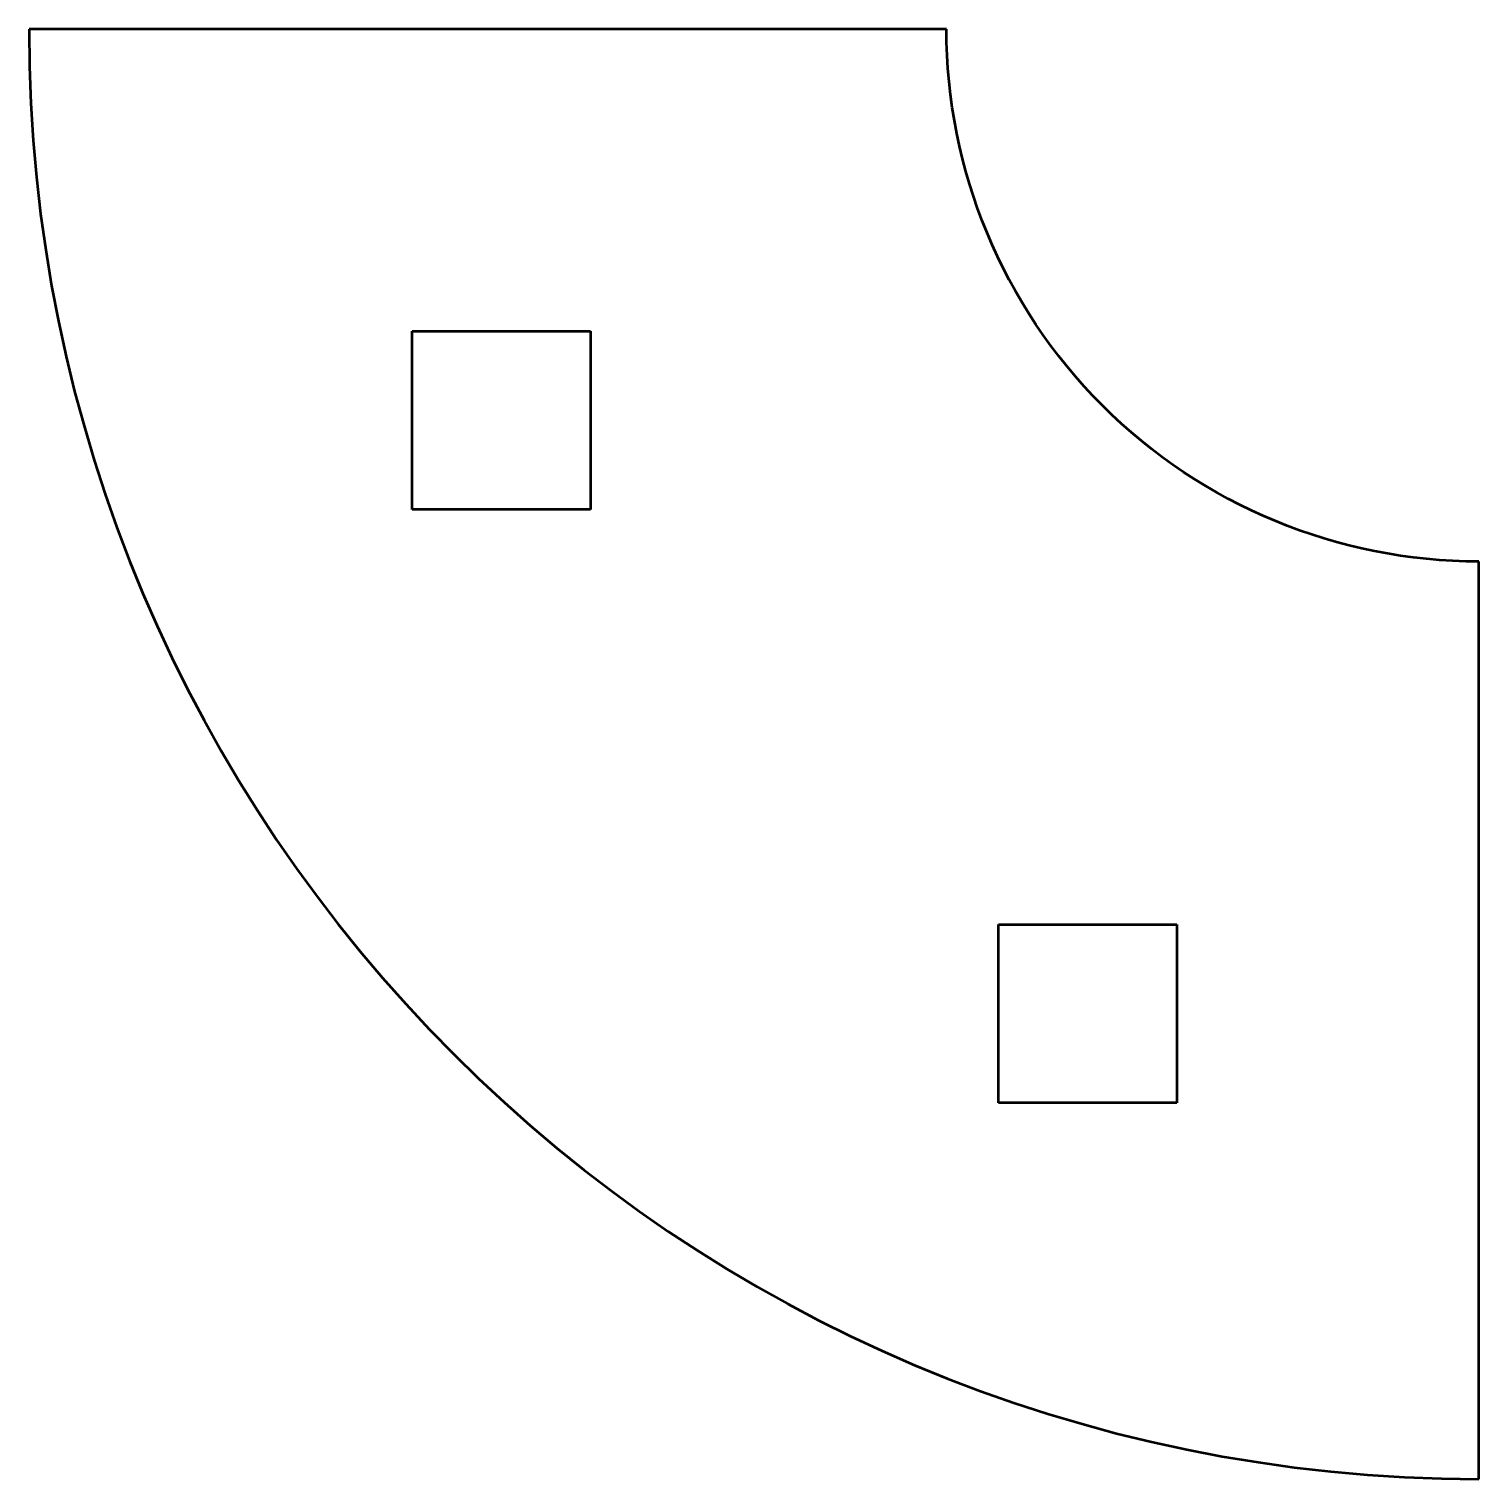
# Model space of a CAD drawing. Header units: millimetres. Extents: x 167 to 280, y 90 to 203.
import ezdxf

# ---------------------------------------------------------------- set-up
doc = ezdxf.new("R2010")
doc.units = ezdxf.units.MM
doc.header["$LTSCALE"] = 0.75
doc.layers.add('Visible', color=7, linetype='Continuous', lineweight=50)

msp = doc.modelspace()

# ---------------------------------------------------------------- linework, layer by layer
at = {"layer": 'Visible'}
for p, q in [((238.202338, 203.043799), (166.702338, 203.043799)), ((196.552338, 165.593799), (196.552338, 179.493799)), ((196.552338, 179.493799), (210.452338, 179.493799)), ((210.452338, 179.493799), (210.452338, 165.593799)), ((210.452338, 165.593799), (196.552338, 165.593799)), ((279.702338, 90.043798), (279.702338, 161.543798)), ((242.266569, 119.357022), (242.266569, 133.257022)), ((242.266569, 133.257022), (256.166569, 133.257022)), ((256.166569, 133.257022), (256.166569, 119.357022)), ((256.166569, 119.357022), (242.266569, 119.357022))]:
    msp.add_line(p, q, dxfattribs=at)
msp.add_arc((279.702338, 203.043798), 113, 180, 270, dxfattribs=at)
at = {"layer": 'Visible', "extrusion": (0, 0, -1)}
msp.add_arc((-279.702338, 203.043798), 41.5, 270, 0.000001, dxfattribs=at)

doc.saveas('drawing.dxf')
